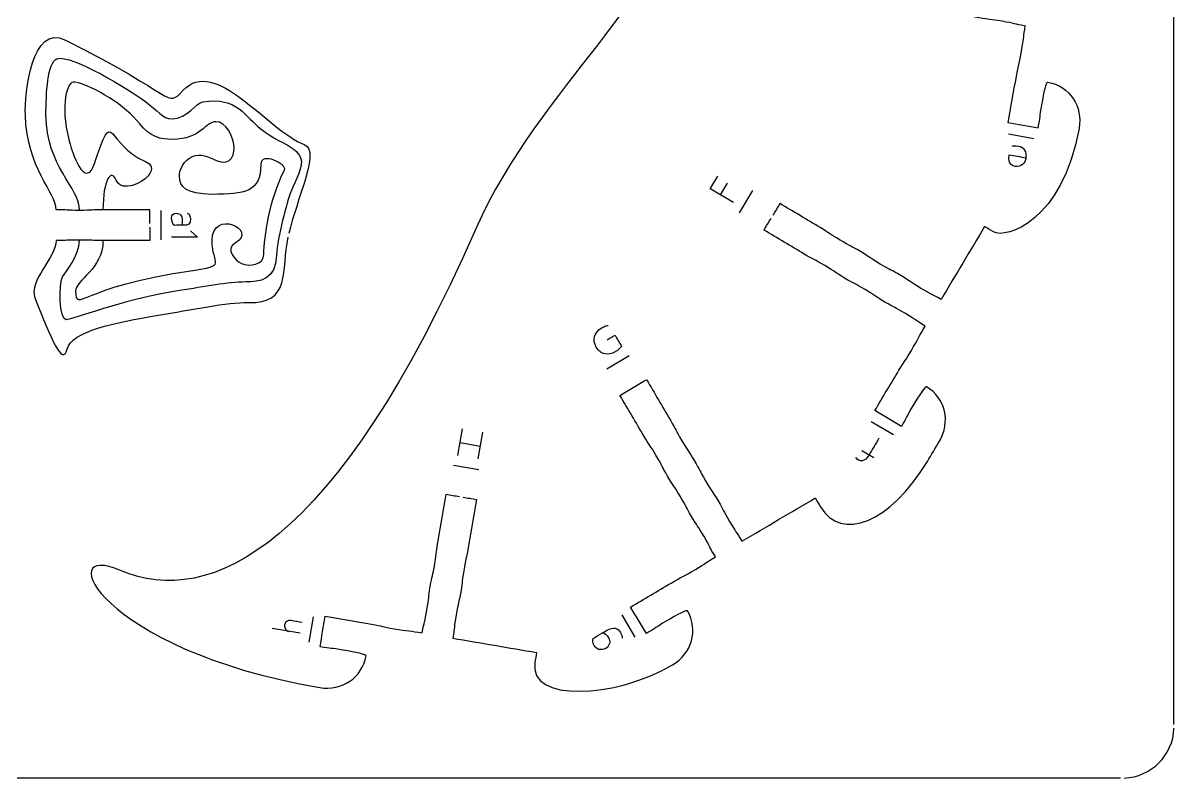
# Model space of a CAD drawing. Extents: x 0 to 200, y 0 to 300.
# Drawn here: x 88.5 to 200.1, y 0.1 to 73.4 of the extents above; entities that cross this region are included whole.
import ezdxf

# ---------------------------------------------------------------- set-up
doc = ezdxf.new("R2010")
doc.units = 0
doc.header["$MEASUREMENT"] = 0
doc.layers.add('DEFAULT', color=7, linetype='CONTINUOUS')

msp = doc.modelspace()

# ---------------------------------------------------------------- linework, layer by layer
at = {"layer": 'DEFAULT', "color": 1}
for points in [[(200.1, 5.28), (200.1, 294.92)], [(194.92, 0.1), (5.28, 0.1)]]:
    msp.add_lwpolyline(points, dxfattribs=at)
at = {"layer": 'DEFAULT', "color": 7}
for points in [[(186.51, 62.13), (184.05, 62.57)], [(157.39, 55.93), (155.13, 57.28), (155.85, 58.49)], [(156.13, 56.68), (156.81, 57.83)], [(157.97, 54.95), (159.25, 57.1)], [(101.88, 52.31), (101.88, 55.17)], [(104.73, 53.2), (105.41, 52.57), (102.88, 52.57)], [(145.11, 39.81), (147.26, 41.08)], [(172.89, 33.39), (170.74, 34.67)], [(130.66, 31.39), (131.11, 33.98)], [(133.03, 33.65), (132.59, 31.06)], [(132.8, 32.28), (130.87, 32.61)], [(170.98, 31.18), (169.84, 31.86)], [(130.22, 30.45), (132.69, 30.03)], [(116.24, 13.27), (116.66, 15.73)], [(147.86, 13.77), (146.58, 15.92)], [(115.37, 14.14), (112.65, 14.61)]]:
    msp.add_lwpolyline(points, dxfattribs=at)
at = {"layer": 'DEFAULT', "color": 1}
for points, knots in [([(150.62, 98.77), (150.41, 99.15), (150.19, 99.54), (149.97, 99.93), (148.65, 99.18), (147.32, 98.44), (146, 97.7), (145.01, 97.15), (145.15, 97.15), (144.05, 96.54), (142.95, 95.92), (143.02, 96.03), (142.04, 95.48), (140.98, 97.36), (141.06, 100.88), (142.94, 101.94), (143.93, 102.49), (145.92, 103.6), (146.91, 104.16), (156.56, 109.56), (170.02, 109.47), (172.35, 106.34), (172.59, 106.01), (174.94, 102.84), (174.94, 102.84), (174.03, 102.17), (174.17, 102.19), (173.15, 101.44), (172.14, 100.68), (172.2, 100.81), (171.28, 100.13), (170.37, 99.46), (170.52, 99.48), (169.5, 98.73), (168.48, 97.97), (168.55, 98.1), (167.63, 97.42), (166.41, 96.52), (165.2, 95.61), (163.98, 94.71), (164.58, 93.9), (165.17, 93.1), (165.77, 92.3), (166.99, 93.2), (168.2, 94.1), (169.42, 95.01), (170.34, 95.68), (170.2, 95.67), (171.21, 96.42), (172.23, 97.17), (172.16, 97.04), (173.07, 97.72), (173.99, 98.4), (173.85, 98.38), (174.86, 99.13), (175.88, 99.88), (175.82, 99.75), (176.73, 100.43), (177.41, 99.51), (177.66, 99.29), (178.41, 98.28), (179.16, 97.27), (179.04, 97.33), (179.71, 96.41), (180.62, 95.19), (181.52, 93.98), (182.42, 92.76), (183.22, 93.35), (184.03, 93.95), (184.83, 94.54), (184.15, 95.46), (184.18, 95.32), (183.43, 96.33), (182.67, 97.35), (182.1, 98.18), (182.23, 98.27), (183.87, 99.5), (186.34, 99.06), (187.58, 97.39), (190.97, 92.81), (192.45, 83.32), (188.61, 83.99), (188.28, 84.05), (187.95, 84.11), (187.62, 84.17), (187.14, 81.46), (186.66, 78.76), (186.18, 76.05), (185.06, 76.25), (185.17, 76.17), (183.92, 76.38), (182.69, 76.61), (182.82, 76.65), (181.7, 76.85), (180.58, 77.04), (180.69, 76.96), (179.44, 77.18), (178.21, 77.4), (178.34, 77.44), (177.22, 77.64), (176.1, 77.84), (176.22, 77.75), (174.97, 77.98), (173.73, 78.19), (173.86, 78.24), (172.74, 78.43), (171.25, 78.7), (169.75, 78.96), (168.26, 79.23), (168.09, 78.24), (167.91, 77.26), (167.74, 76.28), (169.23, 76.01), (170.72, 75.75), (172.22, 75.48), (173.34, 75.28), (173.22, 75.36), (174.47, 75.15), (175.72, 74.92), (175.57, 74.89), (176.7, 74.69), (177.82, 74.49), (177.7, 74.57), (178.95, 74.35), (180.2, 74.13), (180.05, 74.09), (181.18, 73.89), (182.29, 73.69), (182.19, 73.78), (183.43, 73.56), (184.67, 73.34), (184.53, 73.3), (185.65, 73.1), (185.46, 71.97), (185.54, 72.09), (185.32, 70.85), (185.1, 69.6), (184.98, 69.29), (184.78, 68.18), (184.52, 66.68), (184.25, 65.19), (183.99, 63.69), (184.98, 63.52), (185.96, 63.35), (186.94, 63.17), (187.15, 64.29), (187.06, 64.18), (187.29, 65.42), (187.5, 66.67), (187.71, 67.65), (187.87, 67.62), (189.99, 67.25), (191.28, 65.25), (190.9, 63.13), (189.31, 54.17), (183.81, 52.37), (182.59, 53.09), (182.3, 53.26), (182.02, 53.43), (181.73, 53.6), (180.32, 51.24), (178.92, 48.88), (177.51, 46.53), (176.53, 47.11), (176.61, 46.99), (175.52, 47.64), (174.44, 48.28), (174.58, 48.27), (173.6, 48.86), (172.63, 49.44), (172.7, 49.32), (171.62, 49.96), (170.53, 50.61), (170.67, 50.6), (169.69, 51.18), (168.72, 51.76), (168.8, 51.65), (167.71, 52.29), (166.62, 52.94), (166.76, 52.93), (165.79, 53.51), (164.48, 54.29), (163.18, 55.07), (161.88, 55.84), (161.65, 55.46), (161.42, 55.08), (161.2, 54.7)], [0, 0, 0, 0, 3.760851, 3.760851, 3.760851, 16.668357, 16.668357, 16.668357, 17.668357, 17.668357, 17.668357, 18.668357, 18.668357, 18.668357, 19.668357, 19.668357, 19.668357, 20.668357, 20.668357, 20.668357, 21.668357, 21.668357, 21.668357, 22.668357, 22.668357, 22.668357, 23.668357, 23.668357, 23.668357, 24.668357, 24.668357, 24.668357, 25.668357, 25.668357, 25.668357, 26.668357, 26.668357, 26.668357, 39.570515, 39.570515, 39.570515, 48.082583, 48.082583, 48.082583, 60.970752, 60.970752, 60.970752, 61.970752, 61.970752, 61.970752, 62.970752, 62.970752, 62.970752, 63.970752, 63.970752, 63.970752, 64.970752, 64.970752, 64.970752, 65.970752, 65.970752, 65.970752, 66.970752, 66.970752, 66.970752, 79.866953, 79.866953, 79.866953, 88.3671, 88.3671, 88.3671, 89.3671, 89.3671, 89.3671, 90.3671, 90.3671, 90.3671, 91.3671, 91.3671, 91.3671, 92.3671, 92.3671, 92.3671, 95.221238, 95.221238, 95.221238, 118.600006, 118.600006, 118.600006, 119.600006, 119.600006, 119.600006, 120.600006, 120.600006, 120.600006, 121.600006, 121.600006, 121.600006, 122.600006, 122.600006, 122.600006, 123.600006, 123.600006, 123.600006, 124.600006, 124.600006, 124.600006, 137.48968, 137.48968, 137.48968, 145.989521, 145.989521, 145.989521, 158.877446, 158.877446, 158.877446, 159.877446, 159.877446, 159.877446, 160.877446, 160.877446, 160.877446, 161.877446, 161.877446, 161.877446, 162.877446, 162.877446, 162.877446, 163.877446, 163.877446, 163.877446, 164.877446, 164.877446, 164.877446, 165.877446, 165.877446, 165.877446, 166.877446, 166.877446, 166.877446, 179.773476, 179.773476, 179.773476, 188.273317, 188.273317, 188.273317, 189.273317, 189.273317, 189.273317, 190.273317, 190.273317, 190.273317, 191.273317, 191.273317, 191.273317, 192.273317, 192.273317, 192.273317, 195.097941, 195.097941, 195.097941, 218.452709, 218.452709, 218.452709, 219.452709, 219.452709, 219.452709, 220.452709, 220.452709, 220.452709, 221.452709, 221.452709, 221.452709, 222.452709, 222.452709, 222.452709, 223.452709, 223.452709, 223.452709, 224.452709, 224.452709, 224.452709, 237.358061, 237.358061, 237.358061, 241.115627, 241.115627, 241.115627, 241.115627]), ([(150.79, 98.46), (151.01, 98.08), (151.22, 97.69), (151.44, 97.31), (150.12, 96.57), (148.79, 95.82), (147.46, 95.08), (146.48, 94.53), (146.55, 94.64), (145.45, 94.03), (144.35, 93.41), (144.49, 93.42), (143.5, 92.86), (144.73, 90.67), (145.61, 88.24), (148.91, 82.66), (152.17, 77.16), (138.54, 67.37), (132.4, 53.4), (118.85, 22.5), (106.58, 16.51), (97.94, 20.24), (91.27, 23.12), (95.71, 12.57), (117.26, 8.88), (119.39, 8.52), (121.38, 9.82), (121.74, 11.94), (121.77, 12.09), (120.78, 12.3), (119.53, 12.51), (118.29, 12.73), (118.4, 12.64), (117.28, 12.83), (117.45, 13.82), (117.62, 14.81), (117.79, 15.79), (119.28, 15.53), (120.78, 15.28), (122.27, 15.02), (123.39, 14.84), (123.26, 14.79), (124.5, 14.58), (125.75, 14.36), (126.08, 14.37), (127.2, 14.18), (127.39, 15.3), (127.43, 15.16), (127.65, 16.41), (127.86, 17.65), (127.78, 17.54), (127.97, 18.67), (128.16, 19.78), (128.2, 19.65), (128.41, 20.9), (128.63, 22.14), (128.54, 22.03), (128.73, 23.15), (128.99, 24.64), (129.25, 26.14), (129.5, 27.63), (129.94, 27.56), (130.37, 27.48), (130.81, 27.41)], [0, 0, 0, 0, 3.760851, 3.760851, 3.760851, 16.677081, 16.677081, 16.677081, 17.677081, 17.677081, 17.677081, 18.677081, 18.677081, 18.677081, 19.677081, 19.677081, 19.677081, 20.677081, 20.677081, 20.677081, 21.677081, 21.677081, 21.677081, 22.677081, 22.677081, 22.677081, 23.677081, 23.677081, 23.677081, 24.677081, 24.677081, 24.677081, 25.677081, 25.677081, 25.677081, 34.178216, 34.178216, 34.178216, 47.083672, 47.083672, 47.083672, 48.083672, 48.083672, 48.083672, 49.083672, 49.083672, 49.083672, 50.083672, 50.083672, 50.083672, 51.083672, 51.083672, 51.083672, 52.083672, 52.083672, 52.083672, 53.083672, 53.083672, 53.083672, 65.979273, 65.979273, 65.979273, 69.7439, 69.7439, 69.7439, 69.7439]), ([(100.78, 53.91), (100.78, 54.35), (100.78, 54.79), (100.78, 55.24), (99.26, 55.24), (97.75, 55.24), (96.23, 55.24), (95.09, 55.24), (95.21, 55.17), (93.96, 55.17), (92.69, 55.17), (92.82, 55.24), (91.68, 55.24), (91.68, 56.89), (88.83, 59.31), (88.7, 64.4), (88.64, 66.58), (89.32, 73.33), (92.6, 71.7), (103.53, 66.22), (102.32, 65.05), (104, 66.83), (107.12, 70.16), (112.03, 63.07), (115.81, 61.52), (117.28, 60.92), (115, 56.21), (114.25, 52.92)], [0, 0, 0, 0, 3.75, 3.75, 3.75, 16.64, 16.64, 16.64, 17.64, 17.64, 17.64, 18.64, 18.64, 18.64, 19.64, 19.64, 19.64, 20.64, 20.64, 20.64, 21.64, 21.64, 21.64, 22.64, 22.64, 22.64, 23.64, 23.64, 23.64, 23.64]), ([(131.15, 27.35), (131.59, 27.28), (132.03, 27.2), (132.46, 27.13), (132.2, 25.63), (131.95, 24.13), (131.69, 22.64), (131.5, 21.52), (131.46, 21.65), (131.25, 20.41), (131.03, 19.16), (131.12, 19.28), (130.93, 18.16), (130.73, 17.04), (130.69, 17.17), (130.48, 15.92), (130.26, 14.68), (130.35, 14.8), (130.15, 13.67), (132.86, 13.21), (135.58, 12.74), (138.29, 12.28), (138.23, 11.95), (138.17, 11.62), (138.12, 11.29), (137.46, 7.45), (145.9, 7.79), (151.47, 11.08), (153.33, 12.18), (154.01, 14.46), (152.92, 16.31), (152.83, 16.45), (151.95, 15.96), (150.86, 15.32), (149.77, 14.68), (149.91, 14.69), (148.93, 14.11), (148.42, 14.97), (147.91, 15.83), (147.4, 16.69), (148.71, 17.46), (150.02, 18.23), (151.32, 19.01), (152.3, 19.59), (152.62, 19.7), (153.7, 20.34), (154.79, 20.98), (154.65, 20.97), (155.62, 21.55), (155.04, 22.53), (155.17, 22.45), (154.52, 23.54), (153.88, 24.62), (153.89, 24.49), (153.31, 25.47), (152.73, 26.45), (152.85, 26.37), (152.21, 27.46), (151.56, 28.54), (151.57, 28.4), (150.99, 29.38), (150.42, 30.36), (150.54, 30.29), (149.89, 31.37), (149.25, 32.46), (149.26, 32.32), (148.68, 33.3), (147.91, 34.61), (147.14, 35.91), (146.36, 37.22), (147.23, 37.73), (148.09, 38.24), (148.95, 38.75), (149.72, 37.44), (150.49, 36.13), (151.26, 34.82), (151.84, 33.85), (151.72, 33.92), (152.37, 32.83), (153.01, 31.74), (153, 31.89), (153.58, 30.91), (154.16, 29.93), (154.03, 30), (154.68, 28.92), (155.32, 27.82), (155.31, 27.97), (155.89, 26.99), (156.47, 26.01), (156.35, 26.09), (156.99, 25), (157.64, 23.91), (157.62, 24.05), (158.2, 23.08), (160.57, 24.47), (162.94, 25.87), (165.31, 27.27), (165.48, 26.98), (165.65, 26.69), (165.82, 26.41), (167.8, 23.05), (172.6, 24.81), (176.18, 30.82), (176.57, 31.47), (176.96, 32.12), (177.35, 32.77), (178.45, 34.63), (177.96, 36.95), (176.1, 38.06), (175.97, 38.14), (175.42, 37.29), (174.77, 36.2), (174.13, 35.11), (174.24, 35.19), (173.66, 34.21), (172.8, 34.72), (171.95, 35.24), (171.09, 35.75), (171.86, 37.05), (172.64, 38.35), (173.42, 39.66), (174, 40.63), (173.99, 40.5), (174.63, 41.58), (175.28, 42.67), (175.39, 42.98), (175.97, 43.95), (175, 44.53), (175.14, 44.52), (174.05, 45.17), (172.97, 45.81), (173.04, 45.7), (172.06, 46.28), (171.09, 46.86), (171.23, 46.85), (170.15, 47.5), (169.06, 48.14), (169.14, 48.02), (168.16, 48.61), (167.18, 49.19), (167.32, 49.18), (166.24, 49.82), (165.15, 50.47), (165.22, 50.35), (164.25, 50.94), (162.95, 51.71), (161.64, 52.49), (160.34, 53.27), (160.57, 53.65), (160.79, 54.02), (161.02, 54.4)], [0, 0, 0, 0, 3.764968, 3.764968, 3.764968, 16.669438, 16.669438, 16.669438, 17.669438, 17.669438, 17.669438, 18.669438, 18.669438, 18.669438, 19.669438, 19.669438, 19.669438, 20.669438, 20.669438, 20.669438, 44.053751, 44.053751, 44.053751, 46.904453, 46.904453, 46.904453, 47.904453, 47.904453, 47.904453, 48.904453, 48.904453, 48.904453, 49.904453, 49.904453, 49.904453, 50.904453, 50.904453, 50.904453, 59.412761, 59.412761, 59.412761, 72.301225, 72.301225, 72.301225, 73.301225, 73.301225, 73.301225, 74.301225, 74.301225, 74.301225, 75.301225, 75.301225, 75.301225, 76.301225, 76.301225, 76.301225, 77.301225, 77.301225, 77.301225, 78.301225, 78.301225, 78.301225, 79.301225, 79.301225, 79.301225, 80.301225, 80.301225, 80.301225, 93.199864, 93.199864, 93.199864, 101.704645, 101.704645, 101.704645, 114.6205, 114.6205, 114.6205, 115.6205, 115.6205, 115.6205, 116.6205, 116.6205, 116.6205, 117.6205, 117.6205, 117.6205, 118.6205, 118.6205, 118.6205, 119.6205, 119.6205, 119.6205, 120.6205, 120.6205, 120.6205, 144.008353, 144.008353, 144.008353, 146.855281, 146.855281, 146.855281, 147.855281, 147.855281, 147.855281, 154.317371, 154.317371, 154.317371, 155.317371, 155.317371, 155.317371, 156.317371, 156.317371, 156.317371, 157.317371, 157.317371, 157.317371, 165.820801, 165.820801, 165.820801, 178.71756, 178.71756, 178.71756, 179.71756, 179.71756, 179.71756, 180.71756, 180.71756, 180.71756, 181.71756, 181.71756, 181.71756, 182.71756, 182.71756, 182.71756, 183.71756, 183.71756, 183.71756, 184.71756, 184.71756, 184.71756, 185.71756, 185.71756, 185.71756, 186.71756, 186.71756, 186.71756, 199.614831, 199.614831, 199.614831, 203.363804, 203.363804, 203.363804, 203.363804]), ([(100.78, 53.56), (100.78, 53.12), (100.78, 52.68), (100.78, 52.24), (99.26, 52.24), (97.75, 52.24), (96.23, 52.24), (95.09, 52.24), (95.21, 52.3), (93.96, 52.3), (92.69, 52.3), (92.82, 52.24), (91.68, 52.24), (91.68, 50.54), (88.97, 48.33), (89.63, 46.68), (91.22, 42.68), (92.3, 39.98), (92.75, 41.72), (93.2, 43.45), (97.33, 44.3), (101.6, 45), (104.73, 45.51), (108.33, 46.3), (110.3, 46.23), (114.46, 46.08), (113.55, 49.35), (114.18, 52.58)], [0, 0, 0, 0, 3.75, 3.75, 3.75, 16.64, 16.64, 16.64, 17.64, 17.64, 17.64, 18.64, 18.64, 18.64, 19.64, 19.64, 19.64, 20.64, 20.64, 20.64, 21.64, 21.64, 21.64, 22.64, 22.64, 22.64, 23.64, 23.64, 23.64, 23.64])]:
    msp.add_open_spline(points, degree=3, knots=knots, dxfattribs=at)
at = {"layer": 'DEFAULT', "color": 5}
msp.add_open_spline([(93.96, 55.17), (93.96, 57.45), (90.7, 59.47), (90.7, 64.45), (90.7, 66.47), (90.86, 69.56), (91.75, 69.88), (93.18, 70.39), (98.86, 66.81), (100.25, 65.82), (101.62, 64.83), (101.97, 64.05), (102.93, 64.06), (104.47, 64.08), (105.22, 65.6), (105.91, 65.71), (109.3, 66.26), (110.04, 64.21), (111.56, 63.07), (113.81, 61.37), (114.75, 61.59), (115.4, 60.27), (115.76, 59.53), (114.84, 58.03), (114.47, 57.04), (114.07, 55.96), (113.14, 52.61), (113.07, 50.84), (112.98, 48.43), (111.44, 48.23), (110.04, 48.23), (108.37, 48.23), (106.08, 47.77), (103.64, 47.39), (97.82, 46.46), (93.28, 44.56), (92.65, 44.56), (92.02, 44.56), (91.9, 47.97), (92.32, 48.73), (92.59, 49.23), (93.96, 50.71), (93.96, 52.3)], degree=3, knots=[0, 0, 0, 0, 1, 1, 1, 2, 2, 2, 3, 3, 3, 4, 4, 4, 5, 5, 5, 6, 6, 6, 7, 7, 7, 8, 8, 8, 9, 9, 9, 10, 10, 10, 11, 11, 11, 12, 12, 12, 13, 13, 13, 14, 14, 14, 14], dxfattribs=at)
at = {"layer": 'DEFAULT', "color": 3}
msp.add_open_spline([(96.23, 52.24), (96.23, 49.42), (93.55, 48.45), (93.58, 47.33), (93.65, 45.19), (94.06, 47.79), (104.72, 49.32), (108.4, 49.85), (106.81, 49.85), (106.81, 52.24), (106.81, 55.38), (111.34, 53.29), (109.08, 52.03), (107.96, 51.41), (109.15, 50.25), (109.65, 50.03), (110.47, 49.67), (111.8, 49.89), (111.83, 50.91), (111.89, 52.7), (112.32, 56.08), (113.83, 59.09), (114.12, 59.67), (111.54, 60.91), (111.54, 59.63), (111.54, 56.95), (109.97, 56.73), (106.81, 56.73), (104.26, 56.73), (103.64, 57.53), (103.64, 58.46), (103.64, 59.73), (104.95, 61.18), (106.71, 60.23), (110.09, 58.41), (109.12, 63.78), (107.18, 63.78), (106.1, 63.78), (105.8, 62.06), (102.94, 62.06), (101.86, 62.06), (100.79, 62.27), (99.78, 63.59), (98.49, 65.27), (95.39, 67.24), (93.49, 67.63), (92.72, 67.79), (92.07, 65.39), (92.92, 62.04), (93.49, 59.77), (94.65, 57.47), (95.4, 59.71), (97.37, 65.58), (96.44, 61.58), (100.36, 59.92), (102.45, 59.03), (98.25, 56.33), (97.51, 58.1), (97.01, 59.29), (96.23, 58.12), (96.23, 55.24)], degree=3, knots=[0, 0, 0, 0, 1, 1, 1, 2, 2, 2, 3, 3, 3, 4, 4, 4, 5, 5, 5, 6, 6, 6, 7, 7, 7, 8, 8, 8, 9, 9, 9, 10, 10, 10, 11, 11, 11, 12, 12, 12, 13, 13, 13, 14, 14, 14, 15, 15, 15, 16, 16, 16, 17, 17, 17, 18, 18, 18, 19, 19, 19, 20, 20, 20, 20], dxfattribs=at)
at = {"layer": 'DEFAULT', "color": 7}
for points, knots in [([(185.76, 60.28), (185.66, 59.72), (185.25, 59.34), (184.71, 59.44), (184.1, 59.54), (184.04, 60.1), (184.1, 60.45), (184.11, 60.52), (184.12, 60.53), (184.13, 60.57), (184.67, 60.47), (185.21, 60.38), (185.76, 60.28), (185.86, 60.84), (185.58, 61.28), (185.01, 61.38), (184.71, 61.43), (184.5, 61.41), (184.37, 61.38)], [0, 0, 0, 0, 1, 1, 1, 2, 2, 2, 3, 3, 3, 7.695863, 7.695863, 7.695863, 8.695863, 8.695863, 8.695863, 9.695863, 9.695863, 9.695863, 9.695863]), ([(104.39, 54.91), (104.56, 54.91), (104.72, 54.58), (104.72, 54.34), (104.72, 53.84), (104.46, 53.73), (104.08, 53.73), (104.08, 53.73), (103.31, 53.74), (103.18, 53.72), (102.99, 53.72), (102.88, 54.21), (102.88, 54.43), (102.88, 54.74), (103.1, 54.89), (103.32, 54.89), (103.69, 54.89), (104.02, 54.76), (103.89, 53.73)], [0, 0, 0, 0, 1, 1, 1, 2, 2, 2, 3, 3, 3, 4, 4, 4, 5, 5, 5, 6, 6, 6, 6]), ([(145.14, 42.63), (145.39, 42.78), (145.64, 42.92), (145.89, 43.07), (146.1, 42.71), (146.32, 42.34), (146.53, 41.98), (146.43, 41.86), (146.21, 41.63), (145.91, 41.45), (145.57, 41.25), (145.23, 41.17), (144.89, 41.25), (144.58, 41.32), (144.28, 41.55), (144.07, 41.9), (143.68, 42.58), (143.85, 43.35), (144.61, 43.79), (144.87, 43.95), (145.11, 44.01), (145.23, 44.02)], [0, 0, 0, 0, 2.453171, 2.453171, 2.453171, 6.032943, 6.032943, 6.032943, 7.032943, 7.032943, 7.032943, 8.032943, 8.032943, 8.032943, 9.032943, 9.032943, 9.032943, 10.032943, 10.032943, 10.032943, 11.032943, 11.032943, 11.032943, 11.032943]), ([(171.49, 33.07), (171.17, 32.53), (170.85, 31.99), (170.53, 31.45), (170.11, 30.76), (169.59, 30.69), (169.25, 31.2)], [0, 0, 0, 0, 5.347342, 5.347342, 5.347342, 6.347342, 6.347342, 6.347342, 6.347342]), ([(115.55, 15.19), (115.2, 15.25), (114.84, 15.31), (114.48, 15.37), (114.19, 15.42), (113.91, 15.34), (113.85, 14.97), (113.8, 14.72), (113.92, 14.49), (114.1, 14.39), (114.14, 14.36), (114.19, 14.34), (114.25, 14.33)], [0, 0, 0, 0, 3.071819, 3.071819, 3.071819, 4.071819, 4.071819, 4.071819, 5.071819, 5.071819, 5.071819, 6.071819, 6.071819, 6.071819, 6.071819]), ([(144.68, 14.18), (144.86, 14.17), (145.11, 13.97), (145.26, 13.73), (145.49, 13.34), (145.36, 12.9), (144.99, 12.68), (144.53, 12.41), (144.07, 12.6), (143.86, 12.95), (143.7, 13.22), (143.69, 13.51), (143.77, 13.65), (143.89, 13.71), (145.06, 14.4), (145.06, 14.4), (145.43, 14.62), (145.7, 14.69), (145.92, 14.63), (146.15, 14.58), (146.31, 14.41), (146.42, 14.23), (146.52, 14.06), (146.59, 13.84), (146.57, 13.68)], [0, 0, 0, 0, 1, 1, 1, 2, 2, 2, 3, 3, 3, 4, 4, 4, 5, 5, 5, 6, 6, 6, 7, 7, 7, 8, 8, 8, 8])]:
    msp.add_open_spline(points, degree=3, knots=knots, dxfattribs=at)
at = {"layer": 'DEFAULT', "color": 1}
msp.add_open_spline([(195.27, 0.1), (197.9, 0.19), (200.01, 2.3), (200.1, 4.93)], degree=3, dxfattribs=at)

doc.saveas('drawing.dxf')
